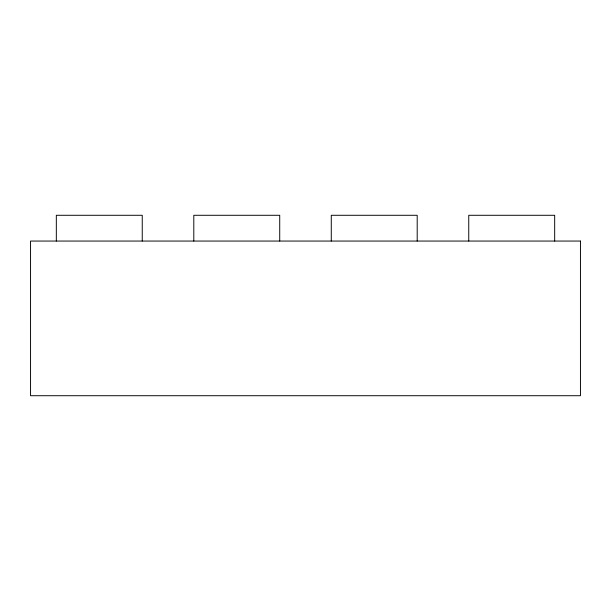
<?xml version="1.0" encoding="UTF-8"?>
<svg xmlns="http://www.w3.org/2000/svg" width="611" height="611" viewBox="0 0 611 611"><rect width="100%" height="100%" fill="white"/><g stroke="black" fill="none" stroke-linecap="round" stroke-linejoin="round"><path stroke-width="0.92" d="M554.673 241.055L554.673 215.286L468.752 215.286L468.752 241.055M417.198 241.055L417.198 215.286L331.277 215.286L331.277 241.055M279.723 241.055L279.723 215.286L193.802 215.286L193.802 241.055M142.248 241.055L142.248 215.286L56.327 215.286L56.327 241.055M580.45 241.055L30.55 241.055L30.55 395.714L580.45 395.714L580.45 241.055"/></g></svg>
